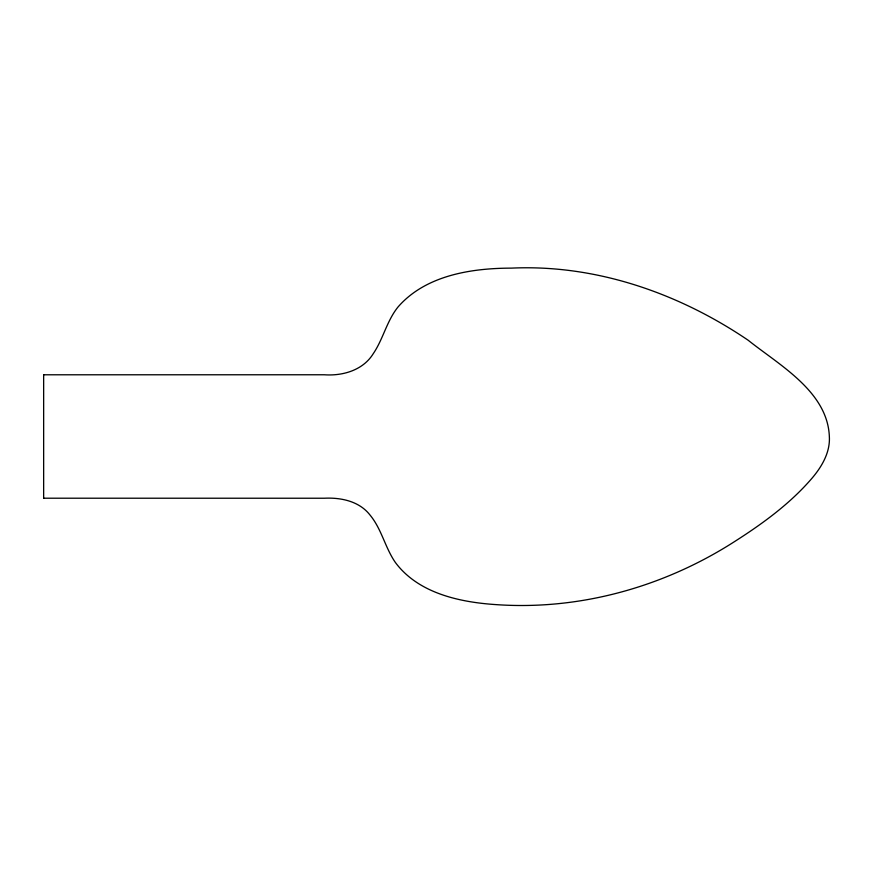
<?xml version="1.0" encoding="UTF-8"?>
<svg xmlns="http://www.w3.org/2000/svg" width="873" height="873" viewBox="0 0 873 873"><rect width="100%" height="100%" fill="white"/><g stroke="black" fill="none" stroke-linecap="round" stroke-linejoin="round"><path stroke-width="1.31" d="M43.65 374.79L324.254 374.768C342.729 376.088 362.993 370.283 373.218 353.74C383.214 339.073 386.783 320.86 398.044 306.958C425.675 275.246 471.453 268.175 511.403 268.131C595.855 264.213 678.856 293.219 748.183 340.252C779.382 365.176 827.495 391.497 829.35 436.5C830.31 452.083 822.071 466.313 812.337 477.837C790.698 503.164 763.504 523.058 735.59 540.922C664.877 586.58 580.501 610.5 496.213 604.629C459.885 602.261 418.473 593.4 395.458 562.583C385.058 547.698 381.654 528.929 369.89 514.884C359.141 501.124 340.841 497.392 324.254 498.232L43.65 498.21M43.65 374.768L43.65 498.232"/></g></svg>
